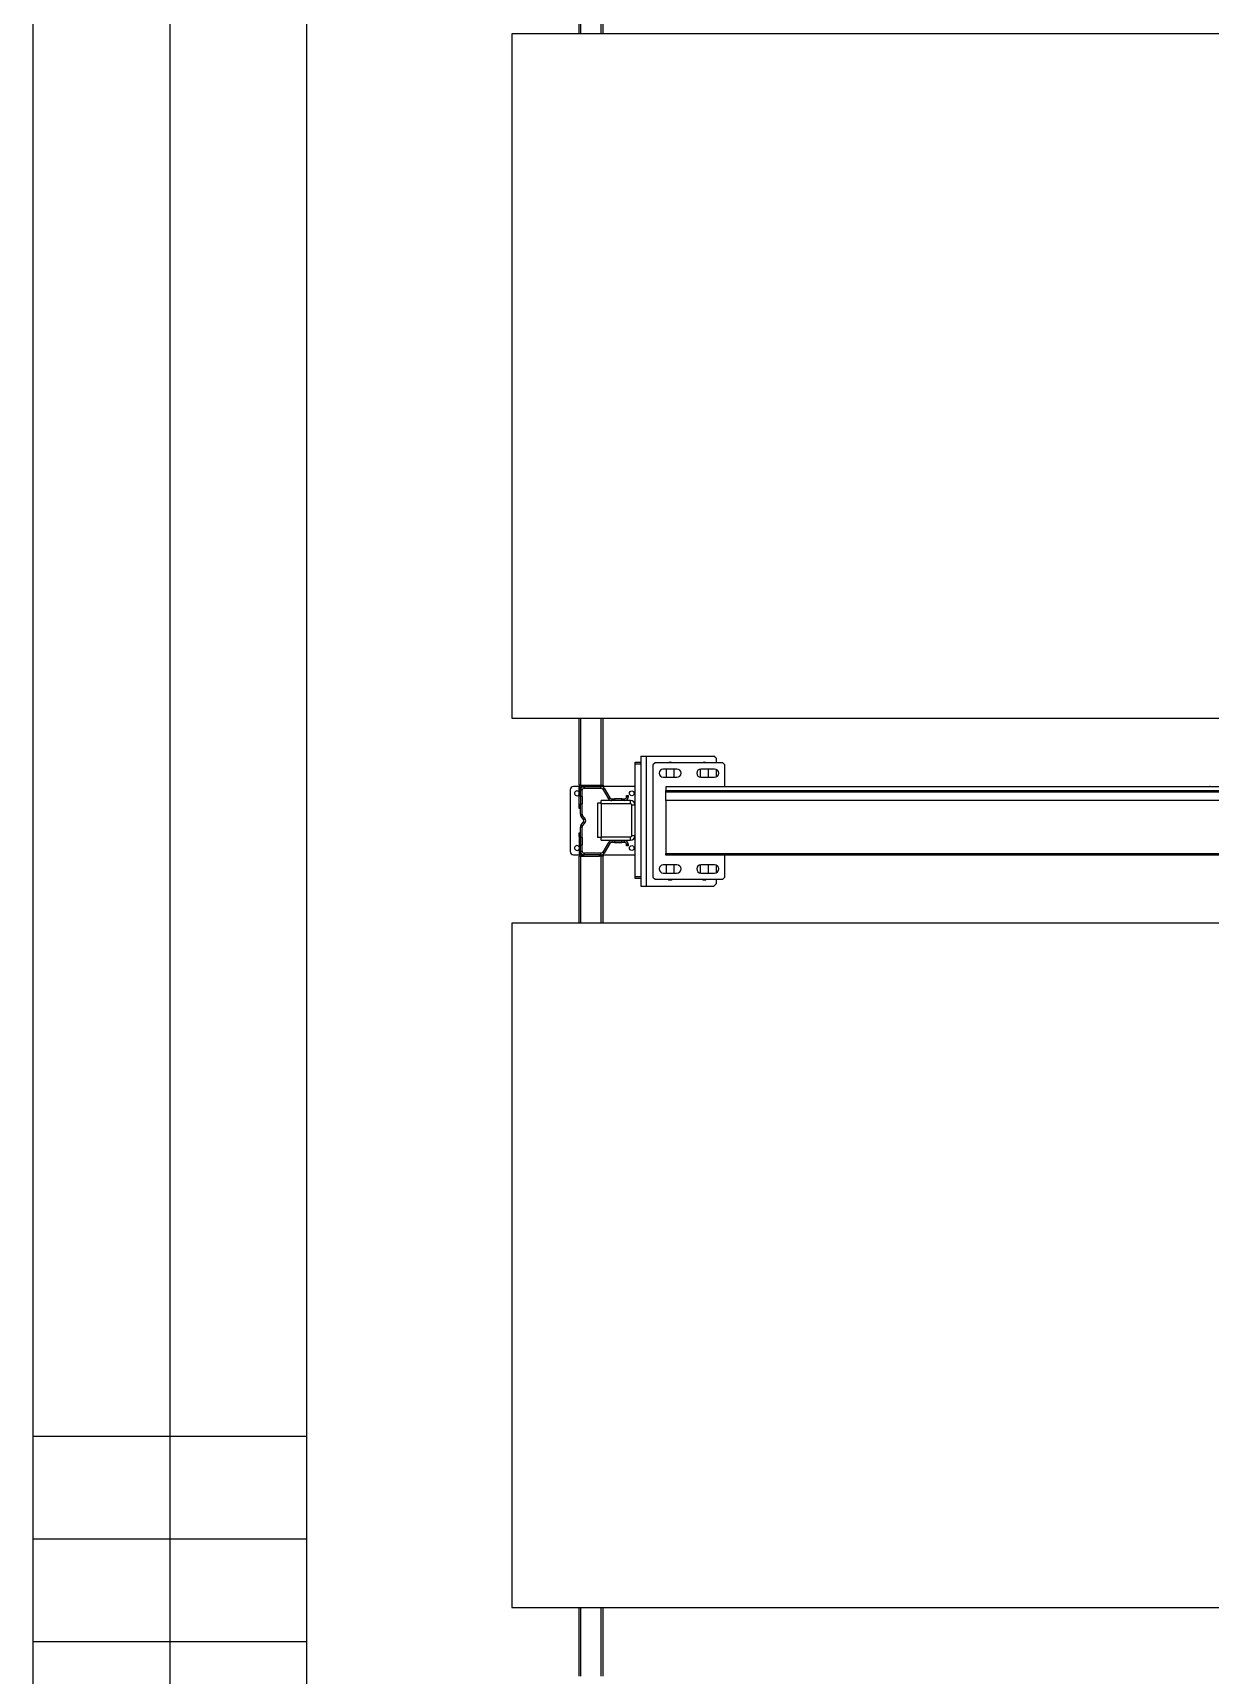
# Model space of a CAD drawing. Header units: millimetres. Extents: x 6622 to 532820, y 3370 to 359312.
# Drawn here: x 456750 to 458470, y 292841 to 295241 of the extents above; entities that cross this region are included whole.
import ezdxf

# ---------------------------------------------------------------- set-up
doc = ezdxf.new("R2010")
doc.units = ezdxf.units.MM

# ---------------------------------------------------------------- blocks, each defined once
blk = doc.blocks.new('A$C6F3A12F4')
at = {"color": 2, "linetype": 'Continuous', "lineweight": 25}
for p, q in [((20485.7, 3475), (20485.7, 225)), ((20491.1, 225), (20491.1, 3475)), ((20493.7, 3475), (20493.7, 225)), ((20505.7, 3475), (20505.7, 225)), ((20583.1, 225), (20583.1, 3475)), ((20585.7, 3475), (20585.7, 225)), ((20385.2, 0), (20385.2, 1077.9)), ((20685.2, 1077.9), (20685.2, 0)), ((19385.2, 1041), (19385.2, 0)), ((21685.2, 0), (21685.2, 1041)), ((20443.7, 298.1), (20440.7, 295.1)), ((20440.7, 196.1), (20440.7, 295.1)), ((20443.7, 298.1), (20450.7, 298.1)), ((20453.7, 311), (20450.7, 308)), ((20450.7, 308), (20450.7, 209)), ((20485.7, 311), (20453.7, 311)), ((20459.7, 296), (20459.7, 276)), ((20460.1, 298.1), (20471.3, 298.1)), ((20471.7, 276), (20471.7, 296)), ((20617.7, 311), (20585.7, 311)), ((20599.7, 296), (20599.7, 276)), ((20600.1, 298.1), (20611.3, 298.1)), ((20611.7, 276), (20611.7, 296)), ((20620.7, 308), (20617.7, 311)), ((20620.7, 209), (20620.7, 308)), ((20620.7, 298.1), (20627.7, 298.1)), ((20630.7, 295.1), (20627.7, 298.1)), ((20630.7, 196.1), (20630.7, 295.1)), ((20471.7, 287.1), (20459.7, 287.1)), ((20459.8, 275.1), (20471.6, 275.1)), ((20611.7, 287.1), (20599.7, 287.1)), ((20599.8, 275.1), (20611.6, 275.1)), ((20459.7, 241), (20459.7, 221)), ((20471.7, 221), (20471.7, 241)), ((20599.7, 241), (20599.7, 221)), ((20611.7, 221), (20611.7, 241)), ((20471.7, 237.1), (20459.7, 237.1)), ((20459.7, 225.1), (20471.7, 225.1)), ((20485.7, 225), (20491.1, 225)), ((20493.7, 225), (20491.1, 225)), ((20505.7, 225), (20493.7, 225)), ((20505.7, 225), (20583.1, 225)), ((20585.7, 225), (20583.1, 225)), ((20611.7, 237.1), (20599.7, 237.1)), ((20599.7, 225.1), (20611.7, 225.1)), ((20440.7, 188.1), (20440.7, 196.1)), ((20440.7, 196.1), (20630.7, 196.1)), ((20450.7, 209), (20453.7, 206)), ((20453.7, 206), (20617.7, 206)), ((20617.7, 206), (20620.7, 209)), ((20630.7, 188.1), (20630.7, 196.1)), ((20440.7, 188.1), (20630.7, 188.1)), ((20449.7, 180.1), (20449.7, 188.1)), ((20452.7, 180.1), (20449.7, 180.1)), ((20452.7, 188.1), (20452.7, 180.1)), ((20616.7, 180.1), (20452.7, 180.1)), ((20485.2, 180), (20485.2, 133)), ((20500.2, 170), (20498.2, 170)), ((20498.2, 167.5), (20498.2, 170)), ((20500.2, 167.5), (20500.2, 170)), ((20510.7, 173.1), (20505.7, 173.1)), ((20505.7, 173.1), (20505.7, 130.1)), ((20510.7, 173.1), (20510.7, 130.1)), ((20512.7, 180.1), (20512.7, 175.1)), ((20556.7, 175.1), (20512.7, 175.1)), ((20556.7, 175.1), (20556.7, 180.1)), ((20563.7, 173.1), (20558.7, 173.1)), ((20558.7, 130.1), (20558.7, 173.1)), ((20563.7, 130.1), (20563.7, 173.1)), ((20570.2, 170), (20570.2, 167.5)), ((20572.2, 170), (20570.2, 170)), ((20572.2, 170), (20572.2, 167.5)), ((20585.2, 133), (20585.2, 180)), ((20616.7, 180.1), (20616.7, 188.1)), ((20619.7, 180.1), (20616.7, 180.1)), ((20619.7, 188.1), (20619.7, 180.1)), ((20500.2, 167.5), (20498.2, 167.5)), ((20505.7, 164.5), (20503.2, 164.5)), ((20503.2, 160.5), (20503.2, 164.5)), ((20505.7, 160.5), (20503.2, 160.5)), ((20503.2, 160.5), (20503.2, 149.7)), ((20503.2, 145.7), (20503.2, 149.7)), ((20503.2, 149.7), (20505.7, 149.7)), ((20503.2, 145.7), (20505.7, 145.7)), ((20567.2, 164.5), (20564.7, 164.5)), ((20564.7, 164.5), (20564.7, 160.5)), ((20567.2, 160.5), (20564.7, 160.5)), ((20564.7, 149.7), (20564.7, 160.5)), ((20564.7, 149.7), (20564.7, 145.7)), ((20564.7, 149.7), (20567.2, 149.7)), ((20564.7, 145.7), (20567.2, 145.7)), ((20567.2, 164.5), (20567.2, 160.5)), ((20567.2, 149.7), (20567.2, 160.5)), ((20567.2, 149.7), (20567.2, 145.7)), ((20572.2, 167.5), (20570.2, 167.5)), ((19385.2, 133), (19285.2, 133)), ((19385.2, 130.5), (19285.2, 130.5)), ((20483.2, 133), (20385.2, 133)), ((20483.2, 130.5), (20385.2, 130.5)), ((20483.2, 133), (20485.2, 133)), ((20483.2, 128), (20483.2, 133)), ((20485.2, 128), (20483.2, 128)), ((20483.2, 101), (20483.2, 128)), ((20485.2, 133), (20485.2, 129.9)), ((20487.7, 129.9), (20485.2, 129.9)), ((20485.2, 105.5), (20485.2, 129.9)), ((20487.7, 105.5), (20487.7, 129.9)), ((20487.8, 134.6), (20501.8, 143.1)), ((20487.8, 134.6), (20489.1, 132.5)), ((20489.1, 132.5), (20503.1, 141)), ((20503.1, 141), (20501.8, 143.1)), ((20510.7, 130.1), (20505.7, 130.1)), ((20509.7, 130.1), (20559.7, 130.1)), ((20509.7, 130.1), (20509.7, 125.1)), ((20509.7, 125.1), (20559.7, 125.1)), ((20563.7, 130.1), (20558.7, 130.1)), ((20559.7, 130.1), (20559.7, 125.1)), ((20568.6, 143.1), (20567.3, 141)), ((20567.3, 141), (20581.3, 132.5)), ((20568.6, 143.1), (20582.6, 134.6)), ((20581.3, 132.5), (20582.6, 134.6)), ((20582.7, 129.9), (20582.7, 105.5)), ((20585.2, 129.9), (20582.7, 129.9)), ((20585.2, 129.9), (20585.2, 133)), ((20585.2, 133), (20587.2, 133)), ((20585.2, 129.9), (20585.2, 105.5)), ((20587.2, 128), (20585.2, 128)), ((20587.2, 133), (20587.2, 128)), ((20685.2, 133), (20587.2, 133)), ((20685.2, 130.5), (20587.2, 130.5)), ((20587.2, 101), (20587.2, 128)), ((21785.2, 133), (21685.2, 133)), ((21785.2, 130.5), (21685.2, 130.5)), ((19385.2, 100.5), (19285.2, 100.5)), ((19385.2, 98), (19285.2, 98)), ((20483.2, 100.5), (20385.2, 100.5)), ((20483.2, 98), (20385.2, 98)), ((20483.2, 101), (20485.2, 101)), ((20483.2, 101), (20483.2, 100.5)), ((20483.2, 100.5), (20483.2, 98)), ((20485.2, 101), (20485.2, 105.5)), ((20485.2, 105.5), (20487.7, 105.5)), ((20485.2, 98.2), (20485.2, 90)), ((20486.2, 100), (20486.2, 98)), ((20490.7, 100), (20486.2, 100)), ((20512.2, 98), (20486.2, 98)), ((20490.7, 102.5), (20490.7, 100)), ((20499.8, 102.5), (20490.7, 102.5)), ((20499.8, 100), (20490.7, 100)), ((20499.8, 102.5), (20499.8, 100)), ((20499.8, 102.5), (20510.6, 102.5)), ((20499.8, 100), (20510.6, 100)), ((20510.6, 100), (20510.6, 102.5)), ((20525.8, 102.5), (20510.6, 102.5)), ((20525.8, 100), (20510.6, 100)), ((20512.2, 98), (20512.2, 100)), ((20517.2, 98), (20512.2, 98)), ((20517.2, 100), (20517.2, 98)), ((20525.8, 100), (20525.8, 102.5)), ((20531.8, 106.5), (20527.6, 103.2)), ((20527.6, 103.2), (20529.2, 101.2)), ((20533.3, 104.5), (20529.2, 101.2)), ((20533.3, 104.5), (20531.8, 106.5)), ((20538.6, 106.5), (20537.1, 104.5)), ((20541.2, 101.2), (20537.1, 104.5)), ((20542.8, 103.2), (20538.6, 106.5)), ((20541.2, 101.2), (20542.8, 103.2)), ((20544.6, 102.5), (20544.6, 100)), ((20559.8, 102.5), (20544.6, 102.5)), ((20559.8, 100), (20544.6, 100)), ((20553.2, 98), (20553.2, 100)), ((20558.2, 98), (20553.2, 98)), ((20558.2, 100), (20558.2, 98)), ((20558.2, 98), (20584.2, 98)), ((20559.8, 102.5), (20559.8, 100)), ((20559.8, 102.5), (20570.6, 102.5)), ((20559.8, 100), (20570.6, 100)), ((20579.7, 102.5), (20570.6, 102.5)), ((20570.6, 100), (20570.6, 102.5)), ((20579.7, 100), (20570.6, 100)), ((20579.7, 100), (20579.7, 102.5)), ((20579.7, 100), (20584.2, 100)), ((20582.7, 105.5), (20585.2, 105.5)), ((20584.2, 98), (20584.2, 100)), ((20585.2, 101), (20585.2, 105.5)), ((20585.2, 101), (20587.2, 101)), ((20585.2, 90), (20585.2, 98.2)), ((20587.2, 101), (20587.2, 100.5)), ((20587.2, 100.5), (20587.2, 98)), ((20685.2, 100.5), (20587.2, 100.5)), ((20685.2, 98), (20587.2, 98)), ((21785.2, 100.5), (21685.2, 100.5)), ((21785.2, 98), (21685.2, 98)), ((20490.2, 85), (20580.2, 85)), ((19385.2, 0), (20385.2, 0)), ((20685.2, 0), (21685.2, 0))]:
    blk.add_line(p, q, dxfattribs=at)
for centre in [(20495.2, 175), (20575.2, 175)]:
    blk.add_circle(centre, 3.5, dxfattribs=at)
for centre, radius, start, end in [((20490.2, 1020), 5, 180, 205.8419), ((20465.7, 296), 6, 0, 180), ((20605.7, 296), 6, 0, 180), ((20455.7, 281.1), 6, 146.4427, 213.5573), ((20465.7, 276), 6, 180, 0), ((20605.7, 276), 6, 180, 0), ((20615.7, 281.1), 6, 326.4427, 33.5573), ((20465.7, 241), 6, 0, 180), ((20605.7, 241), 6, 0, 180), ((20455.7, 231.1), 6, 146.4427, 213.5573), ((20465.7, 221), 6, 180, 0), ((20605.7, 221), 6, 180, 0), ((20615.7, 231.1), 6, 326.4427, 33.5573), ((20500.2, 164.5), 5.5, 0, 90), ((20512.7, 173.1), 7, 90, 180), ((20512.7, 173.1), 2, 90, 180), ((20556.7, 173.1), 7, 0, 90), ((20556.7, 173.1), 2, 0, 90), ((20570.2, 164.5), 5.5, 90, 180), ((20500.2, 164.5), 3, 0, 90), ((20500.2, 145.7), 3, 301.4296, 0), ((20500.2, 145.7), 5.5, 301.4296, 0), ((20570.2, 145.7), 5.5, 180, 238.5704), ((20570.2, 164.5), 3, 90, 180), ((20570.2, 145.7), 3, 180, 238.5704), ((20490.7, 129.9), 5.5, 121.4296, 180), ((20490.7, 129.9), 3, 121.4296, 180), ((20579.7, 129.9), 3, 0, 58.5704), ((20579.7, 129.9), 5.5, 0, 58.5704), ((20486.2, 101), 3, 180, 270), ((20490.7, 105.5), 5.5, 180, 270), ((20486.2, 101), 1, 180, 270), ((20490.7, 105.5), 3, 180, 270), ((20495.2, 95), 3.5, 121.0027, 0), ((20495.2, 95), 3.5, 0, 58.9973), ((20525.8, 105.5), 3, 270, 308.6598), ((20525.8, 105.5), 5.5, 270, 308.6598), ((20535.2, 102.2), 5.5, 51.3402, 128.6598), ((20535.2, 102.2), 3, 51.3402, 128.6598), ((20544.6, 105.5), 5.5, 231.3402, 270), ((20544.6, 105.5), 3, 231.3402, 270), ((20575.2, 95), 3.5, 121.0027, 0), ((20575.2, 95), 3.5, 0, 58.9973), ((20579.7, 105.5), 5.5, 270, 0), ((20579.7, 105.5), 3, 270, 0), ((20584.2, 101), 1, 270, 0), ((20584.2, 101), 3, 270, 0), ((20490.2, 90), 5, 180, 270), ((20580.2, 90), 5, 270, 0)]:
    blk.add_arc(centre, radius, start, end, dxfattribs=at)

msp = doc.modelspace()

# ---------------------------------------------------------------- linework, layer by layer
at = {"color": 4}
for p, q in [((456750, 329040), (456750, 259040)), ((456950, 329040), (456950, 259040)), ((457150, 329040), (457150, 259040)), ((457150, 293190), (456750, 293190)), ((457150, 293040), (456750, 293040)), ((457150, 292890), (456750, 292890))]:
    msp.add_line(p, q, dxfattribs=at)

# ---------------------------------------------------------------- block references
at = {"color": 0, "rotation": 270}
msp.add_blockref('A$C6F3A12F4', (457450, 314625.198), dxfattribs=at)

doc.saveas('drawing.dxf')
